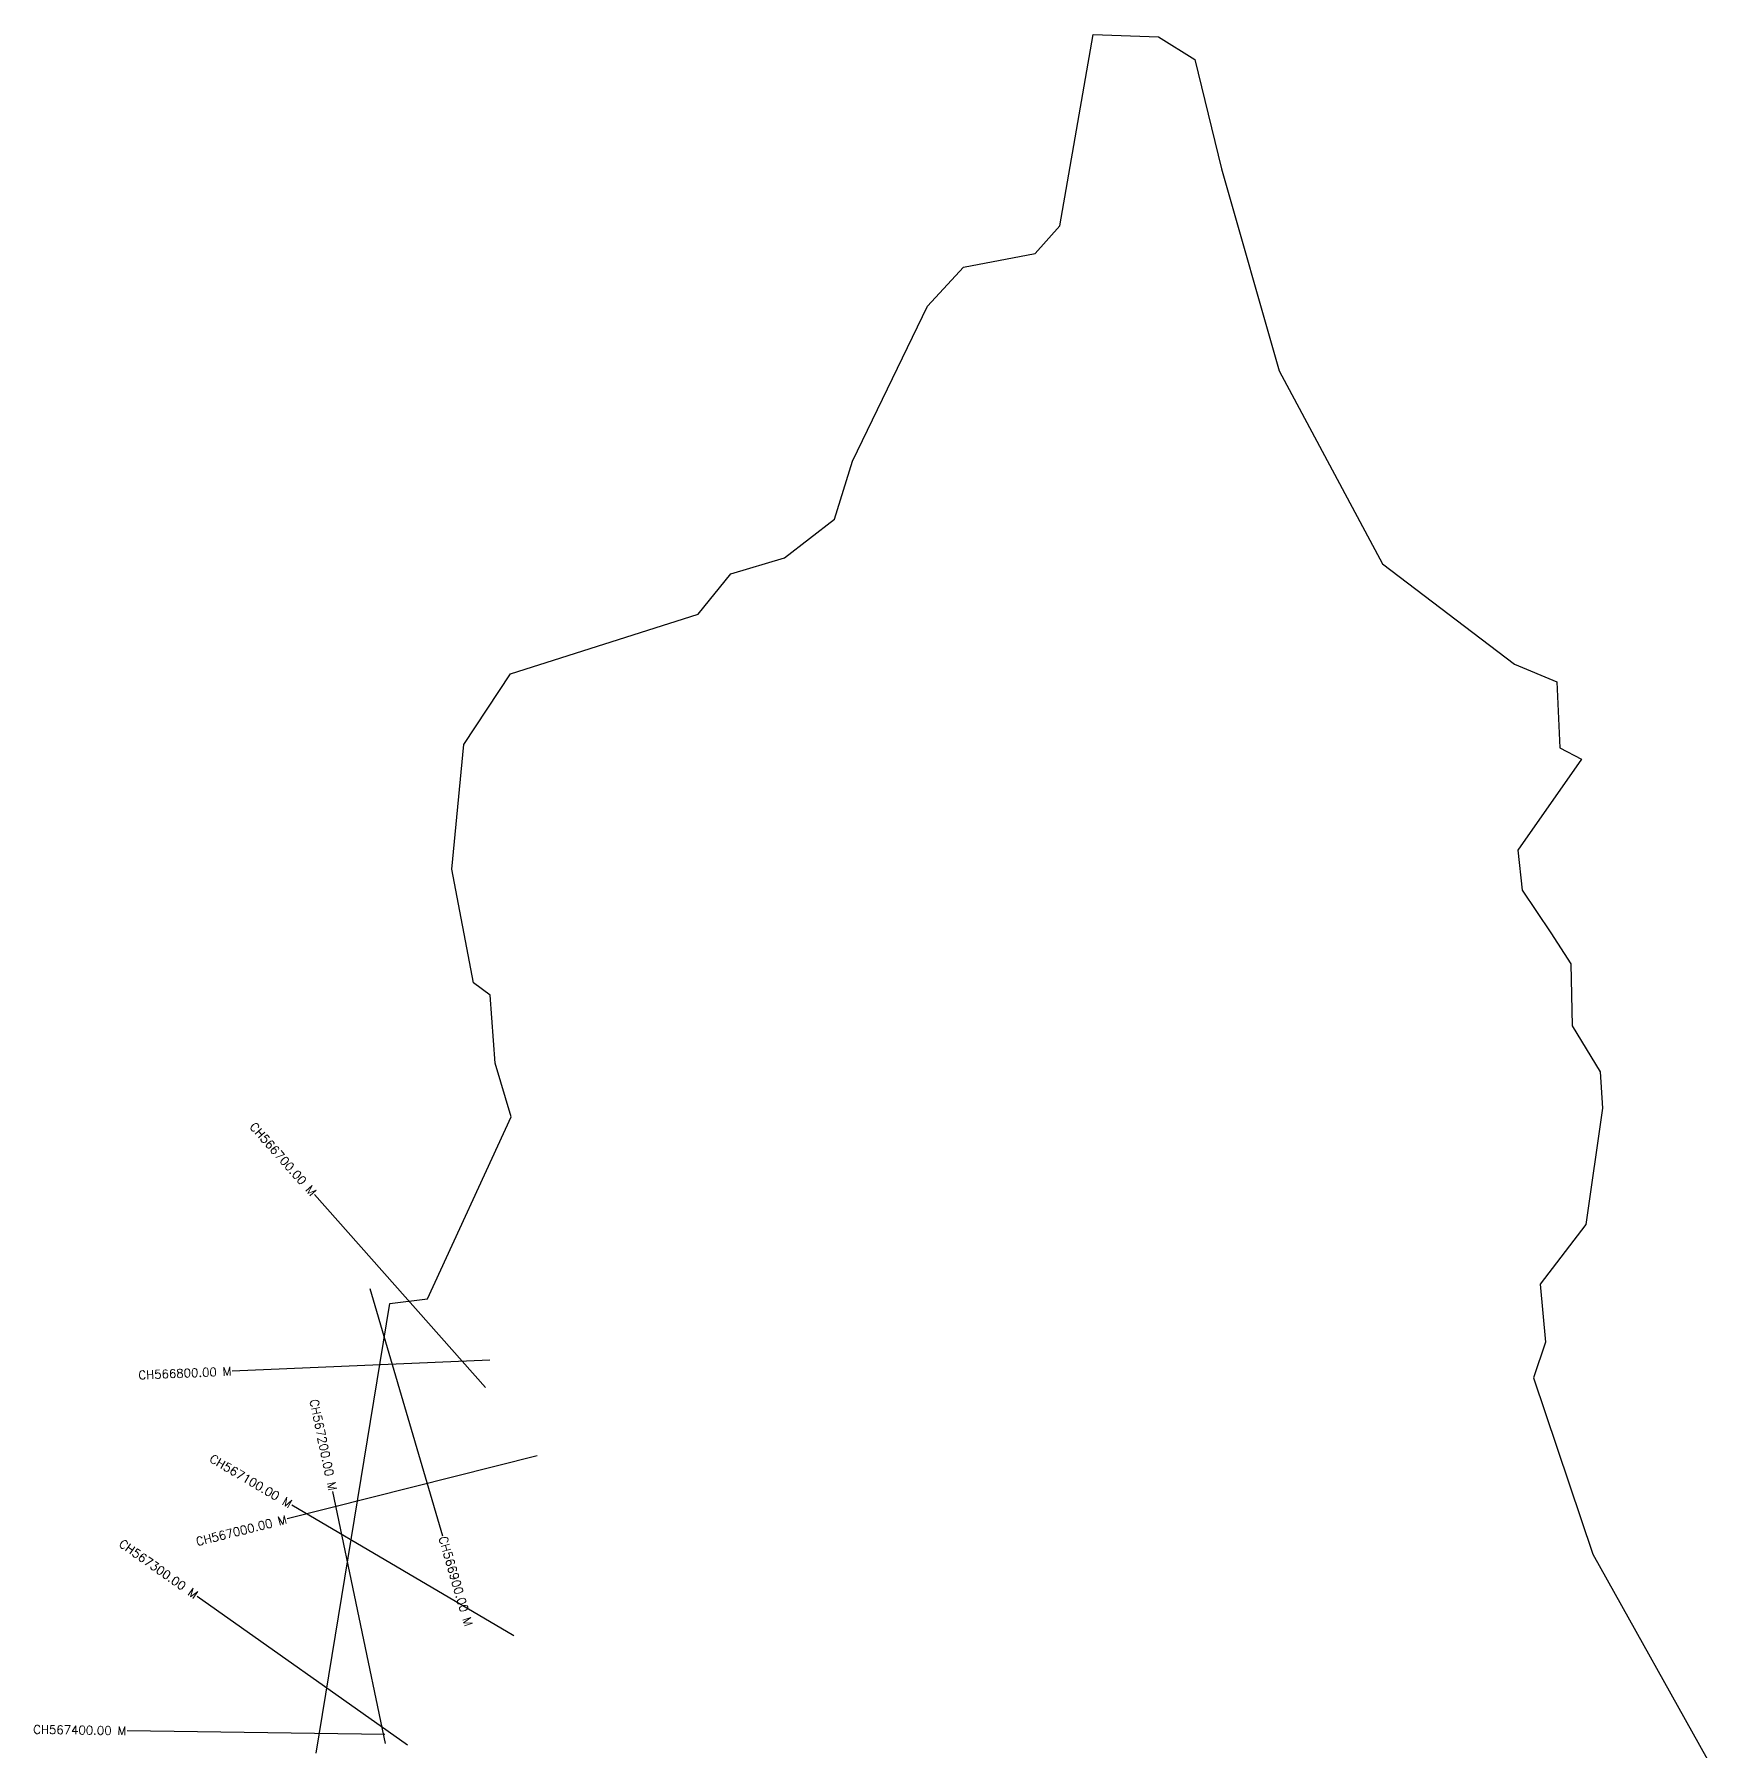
# Model space of a CAD drawing. Header units: metres. Extents: x 320373 to 323141, y 1845427 to 1849262.
# Drawn here: x 320384 to 322339, y 1847263 to 1849262 of the extents above; entities that cross this region are included whole.
import ezdxf
from ezdxf.enums import TextEntityAlignment as Align

# ---------------------------------------------------------------- set-up
doc = ezdxf.new("R2010")
doc.units = ezdxf.units.M
for name, color, linetype in [('CS', 134, 'Continuous'), ('CSMark', 6, 'Continuous'), ('village', 3, 'Continuous')]:
    doc.layers.add(name, color=color, linetype=linetype)
doc.styles.get("Standard").update_dxf_attribs({"font": 'simplex.shx'})

msp = doc.modelspace()

# ---------------------------------------------------------------- linework, layer by layer
at = {"layer": 'CS'}
for p, q in [((320909.2, 1847686.2), (320710.2, 1847910.6)), ((320774.5, 1847801.3), (320859.1, 1847513.4)), ((320914.2, 1847717.9), (320614.5, 1847705.1)), ((320969.4, 1847606.4), (320678.5, 1847533.1)), ((320792.7, 1847271.4), (320731.7, 1847565.1)), ((320942.4, 1847397.1), (320683.7, 1847549.1)), ((320818.6, 1847269.6), (320573.7, 1847442.8)), ((320792.1, 1847282), (320492.1, 1847286.4))]:
    msp.add_line(p, q, dxfattribs=at)
at = {"layer": 'village', "color": 3, "true_color": 0x00ff00}
msp.add_polyline3d([(320712.3, 1847260.4, 0), (320797.9, 1847783.8, 0), (320841.8, 1847789.5, 0), (320939.1, 1848001.4, 0), (320920.4, 1848063.7, 0), (320914.9, 1848142.8, 0), (320895.5, 1848157.4, 0), (320870.2, 1848289.5, 0), (320884, 1848434.7, 0), (320938.4, 1848517, 0), (321157.1, 1848586.5, 0), (321195, 1848633.3, 0), (321257.5, 1848652.1, 0), (321315.6, 1848697.1, 0), (321336.6, 1848764.5, 0), (321423.8, 1848945, 0), (321465.9, 1848990.6, 0), (321549.3, 1849006.5, 0), (321577.9, 1849038.7, 0), (321616.9, 1849261.6, 0), (321692.7, 1849258.6, 0), (321735.1, 1849232.3, 0), (321766.3, 1849105, 0), (321833.4, 1848869.7, 0), (321953.7, 1848645.2, 0), (322107.2, 1848528.3, 0), (322156.8, 1848507.7, 0), (322160.1, 1848430.8, 0), (322185.3, 1848417.6, 0), (322111.4, 1848311.6, 0), (322116.3, 1848265.2, 0), (322149.6, 1848215.5, 0), (322173, 1848179.5, 0), (322174.5, 1848107.3, 0), (322207, 1848053.8, 0), (322209.7, 1848011.4, 0), (322190.6, 1847875.8, 0), (322137.2, 1847806.3, 0), (322143.4, 1847738.9, 0), (322129.4, 1847697.4, 0), (322198.5, 1847492.1, 0), (322339.3, 1847239.7, 0)], dxfattribs=at)

# ---------------------------------------------------------------- texts
at = {"layer": 'CSMark'}
for s, rotation, p in [('CH566700.00 M', 311.5653, (320709.5, 1847911.4)), ('CH566800.00 M', 2.4494, (320613.5, 1847705.1)), ('CH567200.00 M', 281.7402, (320731.5, 1847566.1)), ('CH567100.00 M', 329.5613, (320682.9, 1847549.6)), ('CH567000.00 M', 14.1476, (320677.6, 1847532.8)), ('CH567300.00 M', 324.7299, (320572.9, 1847443.4)), ('CH567400.00 M', 359.1622, (320491.1, 1847286.4))]:
    msp.add_text(s, height=10, rotation=rotation, dxfattribs=at).set_placement(p, align=Align.MIDDLE_RIGHT)
msp.add_text('CH566900.00 M', height=10, rotation=286.379, dxfattribs=at).set_placement((320859.4, 1847512.5), align=Align.MIDDLE_LEFT)

doc.saveas('drawing.dxf')
